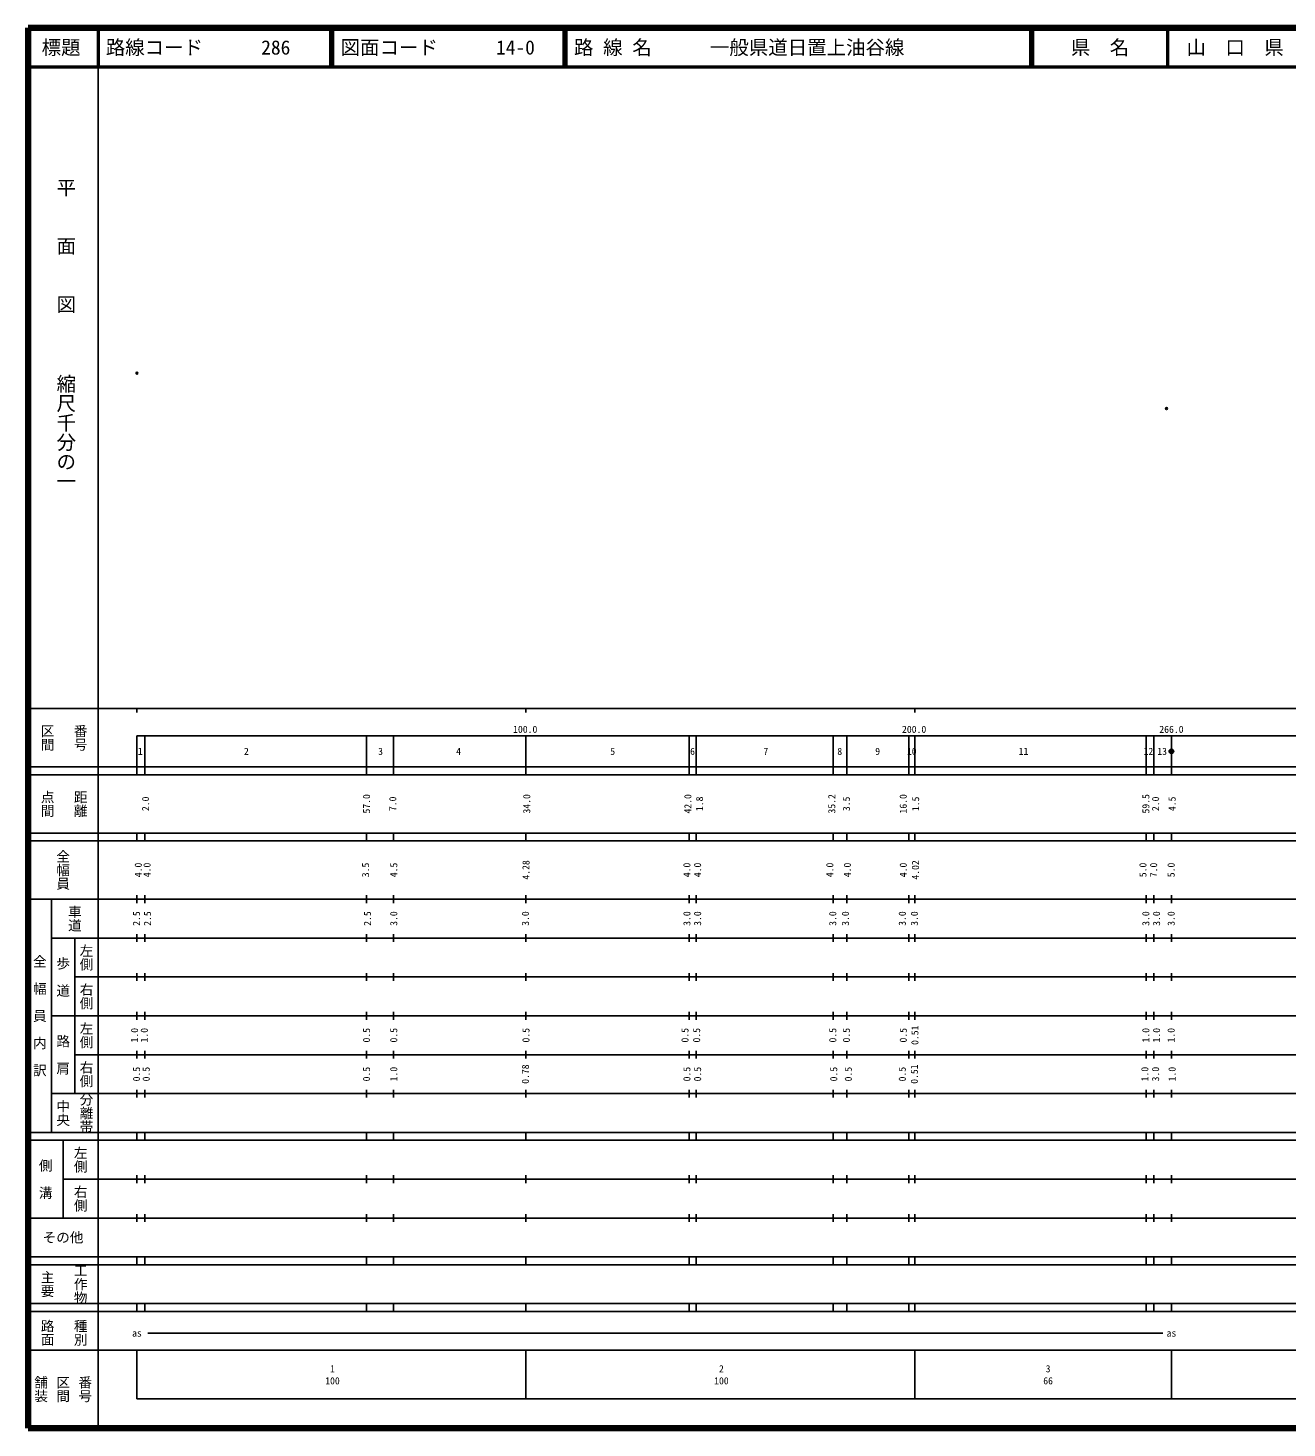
# Model space of a CAD drawing. Units: millimetres on the paper. Extents: x 40 to 680, y 20 to 380.
# Drawn here: x 40 to 363.7, y 20 to 380 of the extents above; entities that cross this region are included whole.
import ezdxf
from ezdxf.enums import TextEntityAlignment as Align

# ---------------------------------------------------------------- set-up
doc = ezdxf.new("R2010")
doc.units = ezdxf.units.MM
doc.header["$PDMODE"] = 32
doc.header["$PDSIZE"] = 0.5
doc.layers.add('M-OTRS', color=6, linetype='Continuous')
for name, color, linetype, lineweight in [('M-TTL', 2, 'Continuous', 140), ('M-TTL-BAND', 7, 'Continuous', 25), ('M-TTL-LINE', 7, 'Continuous', 50), ('M-TTL-TXT', 7, 'Continuous', 13)]:
    doc.layers.add(name, color=color, linetype=linetype, lineweight=lineweight)
doc.styles.add('@ＭＳ ゴシック', font='')
doc.styles.add('ＭＳ ゴシック', font='')
doc.styles.get('@ＭＳ ゴシック').set_extended_font_data('@MS Gothic')
doc.styles.get('ＭＳ ゴシック').set_extended_font_data('MS Gothic')

msp = doc.modelspace()

# ---------------------------------------------------------------- linework, layer by layer
at = {"layer": 'M-OTRS'}
for p in [(68.019, 291.255), (332.735, 282.133)]:
    msp.add_point(p, dxfattribs=at)
at = {"layer": 'M-TTL'}
for p, q in [((40, 380), (40, 20)), ((680, 380), (40, 380)), ((40, 20), (680, 20))]:
    msp.add_line(p, q, dxfattribs=at)
at = {"layer": 'M-TTL-BAND'}
for p, q in [((58, 370), (58, 20)), ((40, 205), (579, 205)), ((68, 205), (68, 204)), ((168, 205), (168, 204)), ((268, 205), (268, 204)), ((68, 198), (579, 198)), ((68, 198), (68, 188)), ((70, 198), (70, 188)), ((127, 198), (127, 188)), ((134, 198), (134, 188)), ((168, 198), (168, 188)), ((210, 198), (210, 188)), ((211.8, 198), (211.8, 188)), ((247, 198), (247, 188)), ((250.5, 198), (250.5, 188)), ((266.5, 198), (266.5, 188)), ((268, 198), (268, 188)), ((327.5, 198), (327.5, 188)), ((329.5, 198), (329.5, 188)), ((334, 198), (334, 188)), ((40, 190), (579, 190)), ((40, 188), (579, 188)), ((40, 173), (579, 173)), ((68, 171), (68, 173)), ((70, 173), (70, 171)), ((127, 173), (127, 171)), ((134, 173), (134, 171)), ((168, 171), (168, 173)), ((210, 173), (210, 171)), ((211.8, 173), (211.8, 171)), ((247, 173), (247, 171)), ((250.5, 173), (250.5, 171)), ((266.5, 173), (266.5, 171)), ((268, 171), (268, 173)), ((327.5, 173), (327.5, 171)), ((329.5, 173), (329.5, 171)), ((334, 173), (334, 171)), ((40, 171), (579, 171)), ((40, 156), (579, 156)), ((46, 96), (46, 156)), ((68, 155), (68, 157)), ((70, 157), (70, 155)), ((127, 157), (127, 155)), ((134, 157), (134, 155)), ((168, 155), (168, 157)), ((210, 157), (210, 155)), ((211.8, 157), (211.8, 155)), ((247, 157), (247, 155)), ((250.5, 157), (250.5, 155)), ((266.5, 157), (266.5, 155)), ((268, 155), (268, 157)), ((327.5, 157), (327.5, 155)), ((329.5, 157), (329.5, 155)), ((334, 157), (334, 155)), ((46, 146), (579, 146)), ((52, 146), (52, 106)), ((68, 145), (68, 147)), ((70, 147), (70, 145)), ((127, 147), (127, 145)), ((134, 147), (134, 145)), ((168, 145), (168, 147)), ((210, 147), (210, 145)), ((211.8, 147), (211.8, 145)), ((247, 147), (247, 145)), ((250.5, 147), (250.5, 145)), ((266.5, 147), (266.5, 145)), ((268, 145), (268, 147)), ((327.5, 147), (327.5, 145)), ((329.5, 147), (329.5, 145)), ((334, 147), (334, 145)), ((68, 135), (68, 137)), ((70, 137), (70, 135)), ((127, 137), (127, 135)), ((134, 137), (134, 135)), ((168, 135), (168, 137)), ((210, 137), (210, 135)), ((211.8, 137), (211.8, 135)), ((247, 137), (247, 135)), ((250.5, 137), (250.5, 135)), ((266.5, 137), (266.5, 135)), ((268, 135), (268, 137)), ((327.5, 137), (327.5, 135)), ((329.5, 137), (329.5, 135)), ((334, 137), (334, 135)), ((52, 136), (579, 136)), ((46, 126), (579, 126)), ((68, 125), (68, 127)), ((70, 127), (70, 125)), ((127, 127), (127, 125)), ((134, 127), (134, 125)), ((168, 125), (168, 127)), ((210, 127), (210, 125)), ((211.8, 127), (211.8, 125)), ((247, 127), (247, 125)), ((250.5, 127), (250.5, 125)), ((266.5, 127), (266.5, 125)), ((268, 125), (268, 127)), ((327.5, 127), (327.5, 125)), ((329.5, 127), (329.5, 125)), ((334, 127), (334, 125)), ((52, 116), (579, 116)), ((68, 115), (68, 117)), ((70, 117), (70, 115)), ((127, 117), (127, 115)), ((134, 117), (134, 115)), ((168, 115), (168, 117)), ((210, 117), (210, 115)), ((211.8, 117), (211.8, 115)), ((247, 117), (247, 115)), ((250.5, 117), (250.5, 115)), ((266.5, 117), (266.5, 115)), ((268, 115), (268, 117)), ((327.5, 117), (327.5, 115)), ((329.5, 117), (329.5, 115)), ((334, 117), (334, 115)), ((46, 106), (579, 106)), ((68, 105), (68, 107)), ((70, 107), (70, 105)), ((127, 107), (127, 105)), ((134, 107), (134, 105)), ((168, 105), (168, 107)), ((210, 107), (210, 105)), ((211.8, 107), (211.8, 105)), ((247, 107), (247, 105)), ((250.5, 107), (250.5, 105)), ((266.5, 107), (266.5, 105)), ((268, 105), (268, 107)), ((327.5, 107), (327.5, 105)), ((329.5, 107), (329.5, 105)), ((334, 107), (334, 105)), ((40, 96), (579, 96)), ((40, 94), (579, 94)), ((49, 94), (49, 74)), ((68, 94), (68, 96)), ((70, 96), (70, 94)), ((127, 96), (127, 94)), ((134, 96), (134, 94)), ((168, 94), (168, 96)), ((210, 96), (210, 94)), ((211.8, 96), (211.8, 94)), ((247, 96), (247, 94)), ((250.5, 96), (250.5, 94)), ((266.5, 96), (266.5, 94)), ((268, 94), (268, 96)), ((327.5, 96), (327.5, 94)), ((329.5, 96), (329.5, 94)), ((334, 96), (334, 94)), ((49, 84), (579, 84)), ((68, 83), (68, 85)), ((70, 85), (70, 83)), ((127, 85), (127, 83)), ((134, 85), (134, 83)), ((168, 83), (168, 85)), ((210, 85), (210, 83)), ((211.8, 85), (211.8, 83)), ((247, 85), (247, 83)), ((250.5, 85), (250.5, 83)), ((266.5, 85), (266.5, 83)), ((268, 83), (268, 85)), ((327.5, 85), (327.5, 83)), ((329.5, 85), (329.5, 83)), ((334, 85), (334, 83)), ((40, 74), (579, 74)), ((68, 73), (68, 75)), ((70, 75), (70, 73)), ((127, 75), (127, 73)), ((134, 75), (134, 73)), ((168, 73), (168, 75)), ((210, 75), (210, 73)), ((211.8, 75), (211.8, 73)), ((247, 75), (247, 73)), ((250.5, 75), (250.5, 73)), ((266.5, 75), (266.5, 73)), ((268, 73), (268, 75)), ((327.5, 75), (327.5, 73)), ((329.5, 75), (329.5, 73)), ((334, 75), (334, 73)), ((40, 64), (579, 64)), ((40, 62), (579, 62)), ((68, 62), (68, 64)), ((70, 64), (70, 62)), ((127, 64), (127, 62)), ((134, 64), (134, 62)), ((168, 62), (168, 64)), ((210, 64), (210, 62)), ((211.8, 64), (211.8, 62)), ((247, 64), (247, 62)), ((250.5, 64), (250.5, 62)), ((266.5, 64), (266.5, 62)), ((268, 62), (268, 64)), ((327.5, 64), (327.5, 62)), ((329.5, 64), (329.5, 62)), ((334, 64), (334, 62)), ((40, 52), (579, 52)), ((68, 50), (68, 52)), ((70, 52), (70, 50)), ((127, 52), (127, 50)), ((134, 52), (134, 50)), ((168, 50), (168, 52)), ((210, 52), (210, 50)), ((211.8, 52), (211.8, 50)), ((247, 52), (247, 50)), ((250.5, 52), (250.5, 50)), ((266.5, 52), (266.5, 50)), ((268, 50), (268, 52)), ((327.5, 52), (327.5, 50)), ((329.5, 52), (329.5, 50)), ((334, 52), (334, 50)), ((40, 50), (579, 50)), ((70.805, 44.406), (331.776, 44.406)), ((40, 40), (579, 40)), ((68, 40), (68, 27.5)), ((168, 40), (168, 27.5)), ((268, 40), (268, 27.5)), ((334, 40), (334, 27.5)), ((68, 27.5), (579, 27.5))]:
    msp.add_line(p, q, dxfattribs=at)
at = {"layer": 'M-TTL-BAND', "lineweight": 13}
for radius in [0.6, 0.48, 0.36, 0.24, 0.12, 0.02]:
    msp.add_circle((334, 194), radius, dxfattribs=at)
at = {"layer": 'M-TTL-BAND'}
msp.add_point((334, 194), dxfattribs=at)
at = {"layer": 'M-TTL-LINE'}
for p, q in [((58, 380), (58, 370)), ((117.75, 380), (117.75, 370)), ((118.25, 380), (118.25, 370)), ((177.75, 380), (177.75, 370)), ((178.25, 380), (178.25, 370)), ((297.75, 380), (297.75, 370)), ((298.25, 380), (298.25, 370)), ((333, 380), (333, 370)), ((40, 370), (680, 370))]:
    msp.add_line(p, q, dxfattribs=at)

# ---------------------------------------------------------------- texts
at = {"layer": 'M-TTL-BAND', "style": '@ＭＳ ゴシック'}
for s, p in [('平\u3000\u3000面\u3000\u3000図', (49.777, 306.475)), ('縮尺千分の一', (49.777, 261.03))]:
    msp.add_text(s, height=3.666, rotation=270, dxfattribs=at).set_placement(p, align=Align.MIDDLE_RIGHT)
at = {"layer": 'M-TTL-BAND'}
for s, height, rotation, style, p in [('区間', 2.566, 270, '@ＭＳ ゴシック', (45, 197.5)), ('番号', 2.566, 270, '@ＭＳ ゴシック', (53.5, 197.5)), ('点間', 2.566, 270, '@ＭＳ ゴシック', (45, 180.5)), ('距離', 2.566, 270, '@ＭＳ ゴシック', (53.5, 180.5)), ('2.0', 1.833, 90, 'ＭＳ ゴシック', (70.217, 180.5)), ('57.0', 1.833, 90, 'ＭＳ ゴシック', (127.027, 180.5)), ('7.0', 1.833, 90, 'ＭＳ ゴシック', (133.777, 180.5)), ('34.0', 1.833, 90, 'ＭＳ ゴシック', (168.217, 180.5)), ('42.0', 1.833, 90, 'ＭＳ ゴシック', (209.655, 180.5)), ('1.8', 1.833, 90, 'ＭＳ ゴシック', (212.655, 180.5)), ('35.2', 1.833, 90, 'ＭＳ ゴシック', (246.656, 180.5)), ('3.5', 1.833, 90, 'ＭＳ ゴシック', (250.406, 180.5)), ('16.0', 1.833, 90, 'ＭＳ ゴシック', (265.03, 180.5)), ('1.5', 1.833, 90, 'ＭＳ ゴシック', (268.217, 180.5)), ('59.5', 1.833, 90, 'ＭＳ ゴシック', (327.409, 180.5)), ('2.0', 1.833, 90, 'ＭＳ ゴシック', (329.909, 180.5)), ('4.5', 1.833, 90, 'ＭＳ ゴシック', (334.159, 180.5)), ('全幅員', 2.566, 270, '@ＭＳ ゴシック', (49, 163.5)), ('4.28', 1.833, 90, 'ＭＳ ゴシック', (168.027, 163.5)), ('4.02', 1.833, 90, 'ＭＳ ゴシック', (268.175, 163.5)), ('4.0', 1.833, 90, 'ＭＳ ゴシック', (68.342, 163.5)), ('4.0', 1.833, 90, 'ＭＳ ゴシック', (70.592, 163.5)), ('3.5', 1.833, 90, 'ＭＳ ゴシック', (126.777, 163.5)), ('4.5', 1.833, 90, 'ＭＳ ゴシック', (134.027, 163.5)), ('4.0', 1.833, 90, 'ＭＳ ゴシック', (209.405, 163.5)), ('4.0', 1.833, 90, 'ＭＳ ゴシック', (212.155, 163.5)), ('4.0', 1.833, 90, 'ＭＳ ゴシック', (246.156, 163.5)), ('4.0', 1.833, 90, 'ＭＳ ゴシック', (250.656, 163.5)), ('4.0', 1.833, 90, 'ＭＳ ゴシック', (265.03, 163.5)), ('5.0', 1.833, 90, 'ＭＳ ゴシック', (326.659, 163.5)), ('7.0', 1.833, 90, 'ＭＳ ゴシック', (329.409, 163.5)), ('5.0', 1.833, 90, 'ＭＳ ゴシック', (333.909, 163.5)), ('車道', 2.566, 270, '@ＭＳ ゴシック', (52, 151)), ('2.5', 1.833, 90, 'ＭＳ ゴシック', (67.884, 151)), ('2.5', 1.833, 90, 'ＭＳ ゴシック', (70.717, 151)), ('2.5', 1.833, 90, 'ＭＳ ゴシック', (127.277, 151)), ('3.0', 1.833, 90, 'ＭＳ ゴシック', (134.027, 151)), ('3.0', 1.833, 90, 'ＭＳ ゴシック', (167.884, 151)), ('3.0', 1.833, 90, 'ＭＳ ゴシック', (209.405, 151)), ('3.0', 1.833, 90, 'ＭＳ ゴシック', (212.155, 151)), ('3.0', 1.833, 90, 'ＭＳ ゴシック', (246.906, 151)), ('3.0', 1.833, 90, 'ＭＳ ゴシック', (250.156, 151)), ('3.0', 1.833, 90, 'ＭＳ ゴシック', (264.78, 151)), ('3.0', 1.833, 90, 'ＭＳ ゴシック', (267.884, 151)), ('3.0', 1.833, 90, 'ＭＳ ゴシック', (327.409, 151)), ('3.0', 1.833, 90, 'ＭＳ ゴシック', (330.159, 151)), ('3.0', 1.833, 90, 'ＭＳ ゴシック', (333.909, 151)), ('左側', 2.566, 270, '@ＭＳ ゴシック', (55, 141)), ('全\u3000幅\u3000員\u3000内\u3000訳', 2.566, 270, '@ＭＳ ゴシック', (43, 126)), ('歩\u3000道', 2.566, 270, '@ＭＳ ゴシック', (49, 136)), ('右側', 2.566, 270, '@ＭＳ ゴシック', (55, 131)), ('左側', 2.566, 270, '@ＭＳ ゴシック', (55, 121)), ('1.0', 1.833, 90, 'ＭＳ ゴシック', (67.384, 121)), ('1.0', 1.833, 90, 'ＭＳ ゴシック', (69.884, 121)), ('0.5', 1.833, 90, 'ＭＳ ゴシック', (127.027, 121)), ('0.5', 1.833, 90, 'ＭＳ ゴシック', (134.027, 121)), ('0.5', 1.833, 90, 'ＭＳ ゴシック', (168.02, 121)), ('0.5', 1.833, 90, 'ＭＳ ゴシック', (208.905, 121)), ('0.5', 1.833, 90, 'ＭＳ ゴシック', (211.905, 121)), ('0.5', 1.833, 90, 'ＭＳ ゴシック', (246.906, 121)), ('0.5', 1.833, 90, 'ＭＳ ゴシック', (250.406, 121)), ('0.5', 1.833, 90, 'ＭＳ ゴシック', (265.03, 121)), ('0.51', 1.833, 90, 'ＭＳ ゴシック', (268.028, 121)), ('1.0', 1.833, 90, 'ＭＳ ゴシック', (327.409, 121)), ('1.0', 1.833, 90, 'ＭＳ ゴシック', (330.159, 121)), ('1.0', 1.833, 90, 'ＭＳ ゴシック', (333.909, 121)), ('路\u3000肩', 2.566, 270, '@ＭＳ ゴシック', (49, 116)), ('右側', 2.566, 270, '@ＭＳ ゴシック', (55, 111)), ('0.5', 1.833, 90, 'ＭＳ ゴシック', (67.884, 111)), ('0.5', 1.833, 90, 'ＭＳ ゴシック', (70.384, 111)), ('0.5', 1.833, 90, 'ＭＳ ゴシック', (127.027, 111)), ('1.0', 1.833, 90, 'ＭＳ ゴシック', (134.027, 111)), ('0.78', 1.833, 90, 'ＭＳ ゴシック', (167.884, 111)), ('0.5', 1.833, 90, 'ＭＳ ゴシック', (209.405, 111)), ('0.5', 1.833, 90, 'ＭＳ ゴシック', (212.155, 111)), ('0.5', 1.833, 90, 'ＭＳ ゴシック', (247.156, 111)), ('0.5', 1.833, 90, 'ＭＳ ゴシック', (250.906, 111)), ('0.5', 1.833, 90, 'ＭＳ ゴシック', (264.78, 111)), ('0.51', 1.833, 90, 'ＭＳ ゴシック', (267.884, 111)), ('1.0', 1.833, 90, 'ＭＳ ゴシック', (327.159, 111)), ('3.0', 1.833, 90, 'ＭＳ ゴシック', (329.909, 111)), ('1.0', 1.833, 90, 'ＭＳ ゴシック', (334.159, 111)), ('分離帯', 2.566, 270, '@ＭＳ ゴシック', (55, 101)), ('中央', 2.566, 270, '@ＭＳ ゴシック', (49, 101)), ('左側', 2.566, 270, '@ＭＳ ゴシック', (53.5, 89)), ('側\u3000溝', 2.566, 270, '@ＭＳ ゴシック', (44.5, 84)), ('右側', 2.566, 270, '@ＭＳ ゴシック', (53.5, 79)), ('工作物', 2.566, 270, '@ＭＳ ゴシック', (53.5, 57)), ('主要', 2.566, 270, '@ＭＳ ゴシック', (45, 57)), ('路面', 2.566, 270, '@ＭＳ ゴシック', (45, 44.5)), ('種別', 2.566, 270, '@ＭＳ ゴシック', (53.5, 44.5)), ('舗装', 2.566, 270, '@ＭＳ ゴシック', (43.333, 30)), ('区間', 2.566, 270, '@ＭＳ ゴシック', (49, 30)), ('番号', 2.566, 270, '@ＭＳ ゴシック', (54.667, 30))]:
    msp.add_text(s, height=height, rotation=rotation, dxfattribs=dict(at, style=style)).set_placement(p, align=Align.MIDDLE_CENTER)
at = {"layer": 'M-TTL-BAND', "style": 'ＭＳ ゴシック'}
for s, p in [('100.0', (167.844, 198.195)), ('200.0', (267.844, 198.195)), ('266.0', (334, 198.195))]:
    msp.add_text(s, height=1.833, dxfattribs=at).set_placement(p, align=Align.BOTTOM_CENTER)
for s, height, p in [('1', 1.833, (68.87, 194)), ('2', 1.833, (96.149, 194)), ('3', 1.833, (130.65, 194)), ('4', 1.833, (150.711, 194)), ('5', 1.833, (190.343, 194)), ('6', 1.833, (210.86, 194)), ('7', 1.833, (229.713, 194)), ('8', 1.833, (248.713, 194)), ('9', 1.833, (258.464, 194)), ('10', 1.833, (267.236, 194)), ('11', 1.833, (295.965, 194)), ('12', 1.833, (328.078, 194)), ('13', 1.833, (331.604, 194)), ('その他', 2.566, (49, 69)), ('as', 1.833, (68.006, 44.406)), ('as', 1.833, (334, 44.406)), ('1', 1.833, (118.288, 35.238)), ('2', 1.833, (218.288, 35.238)), ('3', 1.833, (302.281, 35.238)), ('100', 1.833, (118.288, 32.131)), ('100', 1.833, (218.288, 32.131)), ('66', 1.833, (302.281, 32.131))]:
    msp.add_text(s, height=height, dxfattribs=at).set_placement(p, align=Align.MIDDLE_CENTER)
at = {"layer": 'M-TTL-TXT', "style": 'ＭＳ ゴシック'}
for s, p in [('標題', (48.5, 375)), ('県\u3000名', (315.625, 375)), ('山\u3000口\u3000県', (350.375, 375))]:
    msp.add_text(s, height=3.666, dxfattribs=at).set_placement(p, align=Align.MIDDLE_CENTER)
for s, p in [('路線コード      286', (60, 375)), ('図面コード      14-0', (120.38, 375)), ('路 線 名      一般県道日置上油谷線', (180.38, 375))]:
    msp.add_text(s, height=3.666, dxfattribs=at).set_placement(p, align=Align.MIDDLE_LEFT)

doc.saveas('drawing.dxf')
